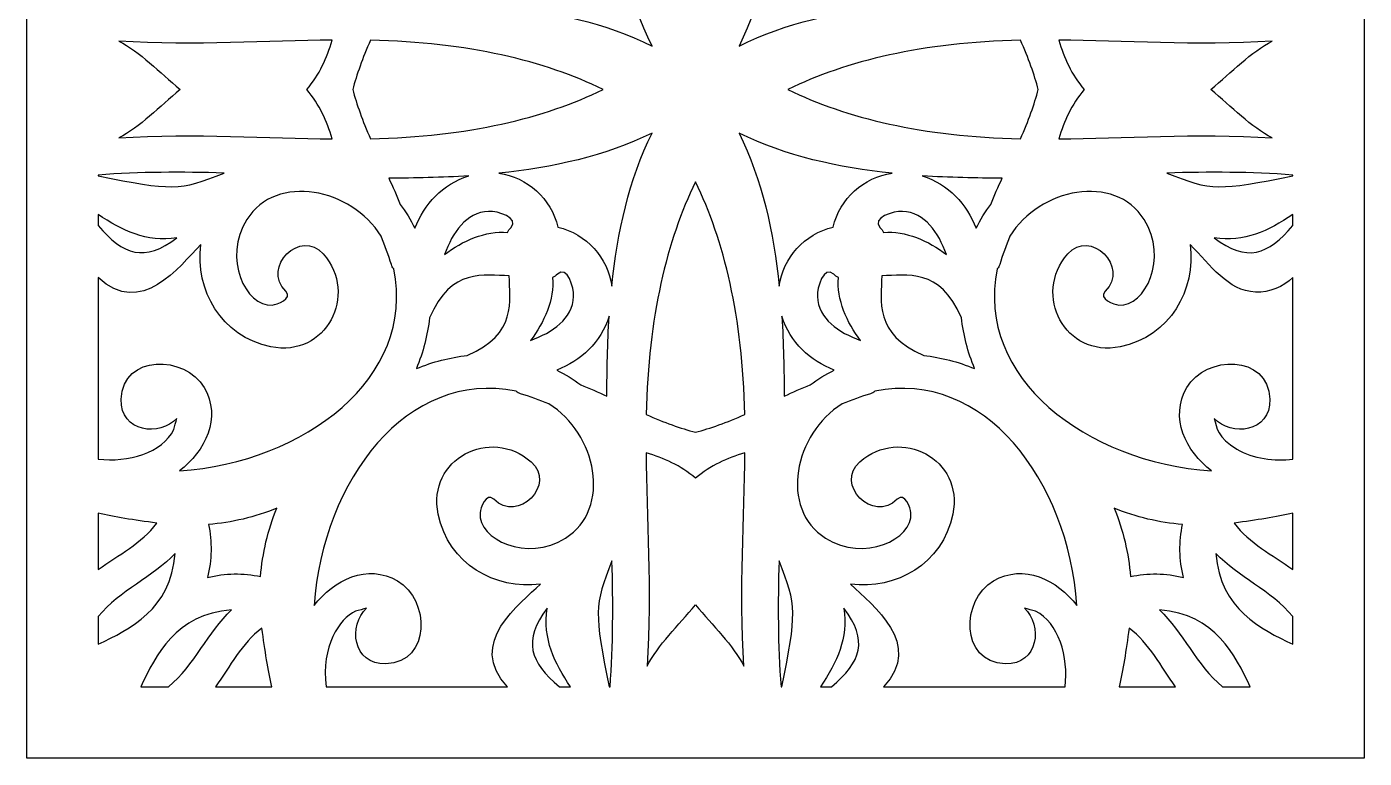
# Model space of a CAD drawing. Header units: millimetres. Extents: x -515 to 516, y -332 to 332.
# Drawn here: x -149.8 to 150.1, y -332.3 to -168.2 of the extents above; entities that cross this region are included whole.
import ezdxf

# ---------------------------------------------------------------- set-up
doc = ezdxf.new("R2010")
doc.units = ezdxf.units.MM
doc.header["$MEASUREMENT"] = 0
doc.layers.add('layer 1', color=7, linetype='Continuous')

msp = doc.modelspace()

# ---------------------------------------------------------------- linework, layer by layer
at = {"layer": 'layer 1'}
for points, knots in [([(-149.8496, -32.3183), (-149.8496, -65.405), (-149.8496, -326.4852), (-149.8496, -332.3167), (-149.8496, -332.3167), (-147.5708, -332.3167), (143.8514, -332.3167), (150.1487, -332.3167), (150.1487, -332.3167), (150.1487, -329.6709), (150.1487, -37.458), (150.1487, -32.3183), (150.1487, -32.3183), (119.2453, -32.3183), (-113.9337, -32.3183), (-149.8496, -32.3183)], [0, 0, 0, 0, 0.2, 0.2, 0.2, 0.2, 0.4, 0.4, 0.4, 0.4, 0.6, 0.6, 0.6, 0.6, 1, 1, 1, 1]), ([(-30.7029, -151.4615), (-24.3106, -149.9622), (-19.5091, -144.5723), (-18.6304, -138.2292), (-18.6304, -138.2292), (-17.375, -150.2166), (-14.7785, -162.1401), (-9.6065, -172.5614), (-9.6065, -172.5614), (-20.0278, -167.3894), (-31.9513, -164.7929), (-43.9387, -163.5375), (-43.9387, -163.5375), (-37.5956, -162.6588), (-32.2057, -157.8573), (-30.7029, -151.4615)], [0, 0, 0, 0, 0.2, 0.2, 0.2, 0.2, 0.4, 0.4, 0.4, 0.4, 0.6, 0.6, 0.6, 0.6, 1, 1, 1, 1]), ([(31.0048, -151.4615), (32.5077, -157.8573), (37.8983, -162.6588), (44.2413, -163.5375), (44.2413, -163.5375), (32.2504, -164.7929), (20.3305, -167.3894), (9.9091, -172.5614), (9.9091, -172.5614), (15.0804, -162.1401), (17.677, -150.2166), (18.9331, -138.2292), (18.9331, -138.2292), (19.8117, -144.5723), (24.6126, -149.9622), (31.0048, -151.4615)], [0, 0, 0, 0, 0.2, 0.2, 0.2, 0.2, 0.4, 0.4, 0.4, 0.4, 0.6, 0.6, 0.6, 0.6, 1, 1, 1, 1]), ([(-87.0587, -182.3192), (-87.0587, -182.3192), (-87.0587, -182.3192), (-87.0587, -182.3192), (-87.0587, -182.3192), (-84.1486, -185.6812), (-82.5643, -189.3821), (-81.3229, -193.3964), (-81.3229, -193.3964), (-95.8289, -193.2621), (-111.7779, -192.0981), (-129.2157, -193.1848), (-129.2157, -193.1848), (-124.4957, -190.7225), (-120.0364, -186.2316), (-115.4576, -182.3192), (-115.4576, -182.3192), (-115.4576, -182.3192), (-115.4541, -182.3192), (-115.4541, -182.3192), (-115.4541, -182.3192), (-115.4541, -182.3192), (-115.4541, -182.3192), (-115.4576, -182.3192), (-115.4576, -182.3192), (-115.4541, -182.3192), (-115.4541, -182.3192), (-115.4541, -182.3192), (-115.4541, -182.3192), (-115.4541, -182.3192), (-115.4576, -182.3192), (-115.4576, -182.3192), (-115.4576, -182.3192), (-120.0364, -178.4033), (-124.4957, -173.9124), (-129.2157, -171.4501), (-129.2157, -171.4501), (-111.7744, -172.5403), (-95.8289, -171.3763), (-81.3229, -171.2421), (-81.3229, -171.2421), (-82.5643, -175.2564), (-84.1486, -178.9572), (-87.0587, -182.3192), (-87.0587, -182.3192), (-87.0587, -182.3192), (-87.0587, -182.3192), (-87.0587, -182.3192), (-87.0587, -182.3192), (-87.0587, -182.3192), (-87.0587, -182.3192), (-87.0587, -182.3192)], [0, 0, 0, 0, 0.07142857, 0.07142857, 0.07142857, 0.07142857, 0.14285714, 0.14285714, 0.14285714, 0.14285714, 0.21428571, 0.21428571, 0.21428571, 0.21428571, 0.28571429, 0.28571429, 0.28571429, 0.28571429, 0.35714286, 0.35714286, 0.35714286, 0.35714286, 0.42857143, 0.42857143, 0.42857143, 0.42857143, 0.5, 0.5, 0.5, 0.5, 0.57142857, 0.57142857, 0.57142857, 0.57142857, 0.64285714, 0.64285714, 0.64285714, 0.64285714, 0.71428571, 0.71428571, 0.71428571, 0.71428571, 0.78571429, 0.78571429, 0.78571429, 0.78571429, 0.85714286, 0.85714286, 0.85714286, 0.85714286, 1, 1, 1, 1]), ([(-20.5747, -182.3192), (-33.6235, -188.6974), (-50.8356, -192.9233), (-72.7432, -193.3577), (-72.7432, -193.3577), (-74.5532, -189.3399), (-75.8473, -185.6672), (-76.7224, -182.3192), (-76.7224, -182.3192), (-75.8473, -178.9678), (-74.5532, -175.2993), (-72.7432, -171.2807), (-72.7432, -171.2807), (-50.8356, -171.7144), (-33.6235, -175.9375), (-20.5747, -182.3192)], [0, 0, 0, 0, 0.2, 0.2, 0.2, 0.2, 0.4, 0.4, 0.4, 0.4, 0.6, 0.6, 0.6, 0.6, 1, 1, 1, 1]), ([(20.8731, -182.3192), (33.9261, -175.9375), (51.1383, -171.7144), (73.0459, -171.2807), (73.0459, -171.2807), (74.8552, -175.2993), (76.1499, -178.9678), (77.0251, -182.3192), (77.0251, -182.3192), (76.1499, -185.6672), (74.8552, -189.3399), (73.0459, -193.3577), (73.0459, -193.3577), (51.1383, -192.9233), (33.9261, -188.6974), (20.8731, -182.3192)], [0, 0, 0, 0, 0.2, 0.2, 0.2, 0.2, 0.4, 0.4, 0.4, 0.4, 0.6, 0.6, 0.6, 0.6, 1, 1, 1, 1]), ([(87.3613, -182.3192), (87.3613, -182.3192), (87.3613, -182.3192), (87.3613, -182.3192), (87.3613, -182.3192), (84.4513, -178.9572), (82.8669, -175.2564), (81.6256, -171.2421), (81.6256, -171.2421), (96.1315, -171.3763), (112.0771, -172.5403), (129.5183, -171.4501), (129.5183, -171.4501), (124.7983, -173.9124), (120.3391, -178.4033), (115.7596, -182.3192), (115.7596, -182.3192), (115.7596, -182.3192), (115.7568, -182.3192), (115.7568, -182.3192), (115.7568, -182.3192), (115.7568, -182.3192), (115.7568, -182.3192), (115.7568, -182.3192), (115.7568, -182.3192), (115.7568, -182.3192), (115.7568, -182.3192), (115.7568, -182.3192), (115.7568, -182.3192), (115.7568, -182.3192), (115.7568, -182.3192), (115.7568, -182.3192), (115.7568, -182.3192), (120.3391, -186.2316), (124.7983, -190.7225), (129.5148, -193.1848), (129.5148, -193.1848), (112.0771, -192.0981), (96.1315, -193.2621), (81.6256, -193.3964), (81.6256, -193.3964), (82.8669, -189.3821), (84.4471, -185.6812), (87.3613, -182.3192), (87.3613, -182.3192), (87.3613, -182.3192), (87.3613, -182.3192), (87.3613, -182.3192), (87.3613, -182.3192), (87.3613, -182.3192), (87.3613, -182.3192), (87.3613, -182.3192)], [0, 0, 0, 0, 0.07142857, 0.07142857, 0.07142857, 0.07142857, 0.14285714, 0.14285714, 0.14285714, 0.14285714, 0.21428571, 0.21428571, 0.21428571, 0.21428571, 0.28571429, 0.28571429, 0.28571429, 0.28571429, 0.35714286, 0.35714286, 0.35714286, 0.35714286, 0.42857143, 0.42857143, 0.42857143, 0.42857143, 0.5, 0.5, 0.5, 0.5, 0.57142857, 0.57142857, 0.57142857, 0.57142857, 0.64285714, 0.64285714, 0.64285714, 0.64285714, 0.71428571, 0.71428571, 0.71428571, 0.71428571, 0.78571429, 0.78571429, 0.78571429, 0.78571429, 0.85714286, 0.85714286, 0.85714286, 0.85714286, 1, 1, 1, 1]), ([(-30.7029, -213.1735), (-32.2057, -206.7805), (-37.5956, -201.9796), (-43.9387, -201.101), (-43.9387, -201.101), (-31.9513, -199.8449), (-20.0278, -197.2448), (-9.6065, -192.077), (-9.6065, -192.077), (-14.7785, -202.4977), (-17.375, -214.4183), (-18.6304, -226.4092), (-18.6304, -226.4092), (-19.5091, -220.0662), (-24.3106, -214.6756), (-30.7029, -213.1735)], [0, 0, 0, 0, 0.2, 0.2, 0.2, 0.2, 0.4, 0.4, 0.4, 0.4, 0.6, 0.6, 0.6, 0.6, 1, 1, 1, 1]), ([(31.0048, -213.1735), (24.6126, -214.6756), (19.8117, -220.0662), (18.9331, -226.4092), (18.9331, -226.4092), (17.677, -214.4183), (15.0804, -202.4977), (9.9091, -192.077), (9.9091, -192.077), (20.3305, -197.2448), (32.2504, -199.8449), (44.2413, -201.101), (44.2413, -201.101), (37.8983, -201.9761), (32.5077, -206.7805), (31.0048, -213.1735)], [0, 0, 0, 0, 0.2, 0.2, 0.2, 0.2, 0.4, 0.4, 0.4, 0.4, 0.6, 0.6, 0.6, 0.6, 1, 1, 1, 1]), ([(-133.8514, -201.496), (-124.464, -200.7657), (-114.9635, -200.7833), (-105.5902, -201.0588), (-105.5902, -201.0588), (-115.5525, -205.1301), (-117.366, -204.9529), (-133.8514, -201.7146), (-133.8514, -201.7146), (-133.8514, -201.7146), (-133.8514, -201.496), (-133.8514, -201.496)], [0, 0, 0, 0, 0.25, 0.25, 0.25, 0.25, 0.5, 0.5, 0.5, 0.5, 1, 1, 1, 1]), ([(-133.8514, -224.4798), (-124.1955, -233.5881), (-115.6657, -222.035), (-110.8009, -217.1175), (-110.8009, -217.1175), (-112.0956, -227.1958), (-106.3557, -237.7479), (-95.095, -240.0267), (-95.095, -240.0267), (-82.7161, -242.5347), (-75.3644, -228.3282), (-83.355, -219.177), (-83.355, -219.177), (-88.3534, -213.4483), (-97.2333, -222.137), (-91.7647, -227.5873), (-91.7647, -227.5873), (-90.0432, -229.3052), (-93.7862, -230.5859), (-94.7844, -230.6534), (-94.7844, -230.6534), (-100.771, -231.0695), (-105.9255, -220.0873), (-100.4962, -211.5012), (-100.4962, -211.5012), (-93.8572, -200.9955), (-76.9522, -204.4946), (-70.3864, -215.2295), (-70.3864, -215.2295), (-69.5084, -217.3291), (-68.7219, -219.4455), (-68.0724, -221.5936), (-68.0724, -221.5936), (-67.9599, -221.9746), (-67.7729, -222.2923), (-67.5361, -222.5643), (-67.5361, -222.5643), (-62.5159, -247.0221), (-87.4544, -265.8851), (-115.5982, -267.8714), (-115.5982, -267.8714), (-109.8554, -263.4897), (-106.0843, -255.9406), (-110.0705, -249.128), (-110.0705, -249.128), (-114.2789, -241.9316), (-128.3019, -241.5506), (-128.6477, -251.7491), (-128.6477, -251.7491), (-128.9057, -259.3342), (-119.9239, -260.17), (-116.1844, -256.1065), (-116.1844, -256.1065), (-116.4101, -256.9317), (-116.6357, -257.7604), (-116.8613, -258.5863), (-116.8613, -258.5863), (-119.3412, -263.7472), (-127.2089, -266.0792), (-133.8514, -265.2078), (-133.8514, -265.2078), (-133.8514, -264.9537), (-133.8514, -268.9224), (-133.8514, -224.4798)], [0, 0, 0, 0, 0.05882353, 0.05882353, 0.05882353, 0.05882353, 0.11764706, 0.11764706, 0.11764706, 0.11764706, 0.17647059, 0.17647059, 0.17647059, 0.17647059, 0.23529412, 0.23529412, 0.23529412, 0.23529412, 0.29411765, 0.29411765, 0.29411765, 0.29411765, 0.35294118, 0.35294118, 0.35294118, 0.35294118, 0.41176471, 0.41176471, 0.41176471, 0.41176471, 0.47058824, 0.47058824, 0.47058824, 0.47058824, 0.52941176, 0.52941176, 0.52941176, 0.52941176, 0.58823529, 0.58823529, 0.58823529, 0.58823529, 0.64705882, 0.64705882, 0.64705882, 0.64705882, 0.70588235, 0.70588235, 0.70588235, 0.70588235, 0.76470588, 0.76470588, 0.76470588, 0.76470588, 0.82352941, 0.82352941, 0.82352941, 0.82352941, 0.88235294, 0.88235294, 0.88235294, 0.88235294, 1, 1, 1, 1]), ([(134.1505, -265.2078), (130.0652, -265.7439), (125.1582, -265.1089), (121.5488, -262.9746), (121.5488, -262.9746), (117.2519, -260.435), (117.0333, -258.1063), (116.4829, -256.1065), (116.4829, -256.1065), (120.2259, -260.17), (129.2077, -259.3342), (128.9504, -251.7491), (128.9504, -251.7491), (128.6046, -241.5506), (114.5815, -241.9316), (110.3732, -249.128), (110.3732, -249.128), (106.387, -255.9406), (110.1581, -263.4897), (115.9009, -267.8714), (115.9009, -267.8714), (87.7564, -265.8851), (62.8185, -247.0221), (67.8387, -222.5643), (67.8387, -222.5643), (68.0714, -222.2923), (68.2584, -221.9746), (68.375, -221.5971), (68.375, -221.5971), (69.0203, -219.4455), (69.8104, -217.3291), (70.689, -215.2295), (70.689, -215.2295), (77.2542, -204.4946), (94.1592, -200.9955), (100.7989, -211.5012), (100.7989, -211.5012), (106.2281, -220.0873), (101.0702, -231.0695), (95.087, -230.6534), (95.087, -230.6534), (94.0889, -230.5859), (90.3459, -229.3052), (92.0673, -227.5873), (92.0673, -227.5873), (97.5317, -222.137), (88.6561, -213.4483), (83.657, -219.177), (83.657, -219.177), (75.6635, -228.3282), (83.0188, -242.5347), (95.3977, -240.0267), (95.3977, -240.0267), (106.6583, -237.7479), (112.3941, -227.1958), (111.1035, -217.1175), (111.1035, -217.1175), (115.7209, -221.7841), (119.4991, -227.4503), (125.7894, -227.7637), (125.7894, -227.7637), (128.9363, -227.9226), (131.8998, -226.6032), (134.1505, -224.4798), (134.1505, -224.4798), (134.1505, -257.856), (134.1505, -264.8939), (134.1505, -265.2078)], [0, 0, 0, 0, 0.05555556, 0.05555556, 0.05555556, 0.05555556, 0.11111111, 0.11111111, 0.11111111, 0.11111111, 0.16666667, 0.16666667, 0.16666667, 0.16666667, 0.22222222, 0.22222222, 0.22222222, 0.22222222, 0.27777778, 0.27777778, 0.27777778, 0.27777778, 0.33333333, 0.33333333, 0.33333333, 0.33333333, 0.38888889, 0.38888889, 0.38888889, 0.38888889, 0.44444444, 0.44444444, 0.44444444, 0.44444444, 0.5, 0.5, 0.5, 0.5, 0.55555556, 0.55555556, 0.55555556, 0.55555556, 0.61111111, 0.61111111, 0.61111111, 0.61111111, 0.66666667, 0.66666667, 0.66666667, 0.66666667, 0.72222222, 0.72222222, 0.72222222, 0.72222222, 0.77777778, 0.77777778, 0.77777778, 0.77777778, 0.83333333, 0.83333333, 0.83333333, 0.83333333, 0.88888889, 0.88888889, 0.88888889, 0.88888889, 1, 1, 1, 1]), ([(134.1505, -201.7146), (117.6082, -204.9642), (115.8271, -205.1188), (105.8929, -201.0588), (105.8929, -201.0588), (115.2662, -200.7833), (124.7667, -200.7657), (134.1505, -201.496), (134.1505, -201.496), (134.1505, -201.496), (134.1505, -201.7146), (134.1505, -201.7146)], [0, 0, 0, 0, 0.25, 0.25, 0.25, 0.25, 0.5, 0.5, 0.5, 0.5, 1, 1, 1, 1]), ([(-50.7084, -201.6724), (-56.6951, -203.5598), (-60.5794, -208.0296), (-62.8231, -213.4448), (-62.8231, -213.4448), (-63.7579, -211.4654), (-64.82, -209.7229), (-66.0796, -208.0752), (-66.0796, -208.0752), (-66.8725, -206.093), (-67.7371, -204.1347), (-68.6368, -202.1877), (-68.6368, -202.1877), (-62.8406, -202.1982), (-56.8012, -202.078), (-50.7084, -201.6724)], [0, 0, 0, 0, 0.2, 0.2, 0.2, 0.2, 0.4, 0.4, 0.4, 0.4, 0.6, 0.6, 0.6, 0.6, 1, 1, 1, 1]), ([(11.1898, -255.2138), (7.1713, -257.0231), (3.4993, -258.3178), (0.1513, -259.193), (0.1513, -259.193), (-3.2001, -258.3178), (-6.8693, -257.0231), (-10.8872, -255.2138), (-10.8872, -255.2138), (-10.4535, -233.3027), (-6.2304, -216.094), (0.1513, -203.0417), (0.1513, -203.0417), (6.533, -216.094), (10.7561, -233.3062), (11.1898, -255.2138)], [0, 0, 0, 0, 0.2, 0.2, 0.2, 0.2, 0.4, 0.4, 0.4, 0.4, 0.6, 0.6, 0.6, 0.6, 1, 1, 1, 1]), ([(51.0111, -201.6724), (57.1039, -202.078), (63.1433, -202.1982), (68.9395, -202.1877), (68.9395, -202.1877), (68.0398, -204.1347), (67.1752, -206.093), (66.3816, -208.0752), (66.3816, -208.0752), (65.122, -209.7264), (64.0606, -211.4654), (63.1257, -213.4448), (63.1257, -213.4448), (60.882, -208.0331), (56.9977, -203.5598), (51.0111, -201.6724)], [0, 0, 0, 0, 0.2, 0.2, 0.2, 0.2, 0.4, 0.4, 0.4, 0.4, 0.6, 0.6, 0.6, 0.6, 1, 1, 1, 1]), ([(-42.0268, -214.3691), (-46.9373, -213.9741), (-52.1655, -216.2564), (-56.1377, -219.3359), (-56.1377, -219.3359), (-54.3108, -214.3656), (-51.372, -209.9063), (-46.2815, -209.6526), (-46.2815, -209.6526), (-44.2845, -209.55), (-39.2573, -211.0703), (-41.2683, -213.3105), (-41.2683, -213.3105), (-41.572, -213.6458), (-41.8222, -214.0022), (-42.0268, -214.3691)], [0, 0, 0, 0, 0.2, 0.2, 0.2, 0.2, 0.4, 0.4, 0.4, 0.4, 0.6, 0.6, 0.6, 0.6, 1, 1, 1, 1]), ([(46.5841, -209.6491), (51.6739, -209.9063), (54.6128, -214.3656), (56.4403, -219.3359), (56.4403, -219.3359), (52.4682, -216.2564), (47.24, -213.9741), (42.3294, -214.3691), (42.3294, -214.3691), (42.1249, -214.0022), (41.8704, -213.6458), (41.571, -213.3105), (41.571, -213.3105), (39.56, -211.0703), (44.5872, -209.55), (46.5841, -209.6491)], [0, 0, 0, 0, 0.2, 0.2, 0.2, 0.2, 0.4, 0.4, 0.4, 0.4, 0.6, 0.6, 0.6, 0.6, 1, 1, 1, 1]), ([(-133.8514, -210.333), (-128.3905, -213.9811), (-123.0842, -216.6233), (-116.1669, -215.5753), (-116.1669, -215.5753), (-123.4757, -221.1248), (-128.193, -219.4877), (-133.8514, -212.8417), (-133.8514, -212.8417), (-133.8514, -212.8417), (-133.8514, -210.333), (-133.8514, -210.333)], [0, 0, 0, 0, 0.25, 0.25, 0.25, 0.25, 0.5, 0.5, 0.5, 0.5, 1, 1, 1, 1]), ([(134.1505, -212.8452), (128.5272, -219.449), (123.8142, -221.1564), (116.4688, -215.5753), (116.4688, -215.5753), (123.2779, -216.6093), (128.5483, -214.076), (134.1505, -210.3365), (134.1505, -210.3365), (134.1505, -210.3365), (134.1505, -212.8452), (134.1505, -212.8452)], [0, 0, 0, 0, 0.25, 0.25, 0.25, 0.25, 0.5, 0.5, 0.5, 0.5, 1, 1, 1, 1]), ([(-31.9021, -224.4973), (-31.5316, -224.2928), (-31.1788, -224.0383), (-30.84, -223.7389), (-30.84, -223.7389), (-28.5998, -221.7279), (-27.0794, -226.7551), (-27.182, -228.7513), (-27.182, -228.7513), (-27.4393, -233.8425), (-31.895, -236.7814), (-36.866, -238.6082), (-36.866, -238.6082), (-33.7859, -234.6361), (-31.5035, -229.4079), (-31.9021, -224.4973)], [0, 0, 0, 0, 0.2, 0.2, 0.2, 0.2, 0.4, 0.4, 0.4, 0.4, 0.6, 0.6, 0.6, 0.6, 1, 1, 1, 1]), ([(27.4847, -228.7513), (27.3821, -226.7551), (28.9024, -221.7279), (31.1426, -223.7389), (31.1426, -223.7389), (31.4779, -224.0418), (31.8343, -224.2928), (32.2012, -224.4973), (32.2012, -224.4973), (31.8062, -229.4079), (34.0885, -234.6361), (37.168, -238.6082), (37.168, -238.6082), (32.1977, -236.7814), (27.7384, -233.8425), (27.4847, -228.7513)], [0, 0, 0, 0, 0.2, 0.2, 0.2, 0.2, 0.4, 0.4, 0.4, 0.4, 0.6, 0.6, 0.6, 0.6, 1, 1, 1, 1]), ([(-59.4997, -233.5143), (-54.6559, -222.2501), (-47.1489, -223.9856), (-41.6212, -224.0917), (-41.6212, -224.0917), (-41.5186, -229.6194), (-39.7796, -237.1265), (-51.0437, -241.9667), (-51.0437, -241.9667), (-54.9385, -242.411), (-58.7694, -243.4063), (-62.4456, -244.9162), (-62.4456, -244.9162), (-60.9357, -241.2364), (-59.9411, -237.4091), (-59.4997, -233.5143)], [0, 0, 0, 0, 0.2, 0.2, 0.2, 0.2, 0.4, 0.4, 0.4, 0.4, 0.6, 0.6, 0.6, 0.6, 1, 1, 1, 1]), ([(41.9238, -224.0917), (47.4656, -223.9856), (54.9621, -222.2536), (59.7988, -233.5107), (59.7988, -233.5107), (60.2431, -237.4091), (61.2384, -241.2364), (62.7483, -244.9162), (62.7483, -244.9162), (59.0685, -243.4063), (55.2412, -242.411), (51.3428, -241.9667), (51.3428, -241.9667), (40.0893, -237.13), (41.8212, -229.6265), (41.9238, -224.0917)], [0, 0, 0, 0, 0.2, 0.2, 0.2, 0.2, 0.4, 0.4, 0.4, 0.4, 0.6, 0.6, 0.6, 0.6, 1, 1, 1, 1]), ([(-19.2054, -233.179), (-19.6082, -239.2718), (-19.7277, -245.3112), (-19.7171, -251.1074), (-19.7171, -251.1074), (-21.6642, -250.2077), (-23.6225, -249.3431), (-25.6047, -248.5495), (-25.6047, -248.5495), (-27.2558, -247.2899), (-28.9983, -246.2285), (-30.9777, -245.2936), (-30.9777, -245.2936), (-25.5625, -243.0499), (-21.0899, -239.1656), (-19.2054, -233.179)], [0, 0, 0, 0, 0.2, 0.2, 0.2, 0.2, 0.4, 0.4, 0.4, 0.4, 0.6, 0.6, 0.6, 0.6, 1, 1, 1, 1]), ([(31.2769, -245.2936), (29.2975, -246.2285), (27.5585, -247.2899), (25.9038, -248.5495), (25.9038, -248.5495), (23.9251, -249.3431), (21.9668, -250.2077), (20.0198, -251.1074), (20.0198, -251.1074), (20.0303, -245.3112), (19.9101, -239.2718), (19.5045, -233.179), (19.5045, -233.179), (21.3919, -239.1656), (25.8652, -243.0499), (31.2769, -245.2936)], [0, 0, 0, 0, 0.2, 0.2, 0.2, 0.2, 0.4, 0.4, 0.4, 0.4, 0.6, 0.6, 0.6, 0.6, 1, 1, 1, 1]), ([(-82.6915, -316.3181), (-83.8344, -307.1212), (-79.7702, -301.0852), (-76.1193, -299.3318), (-76.1193, -299.3318), (-75.2899, -299.1061), (-74.4646, -298.8804), (-73.6359, -298.6511), (-73.6359, -298.6511), (-77.703, -302.3941), (-76.8672, -311.3721), (-69.2793, -311.1182), (-69.2793, -311.1182), (-59.0801, -310.7725), (-59.4646, -296.7497), (-66.6609, -292.5374), (-66.6609, -292.5374), (-73.47, -288.5545), (-81.0193, -292.3257), (-85.4005, -298.069), (-85.4005, -298.069), (-83.4148, -269.9243), (-64.5515, -244.9864), (-40.0938, -250.0066), (-40.0938, -250.0066), (-39.8253, -250.2393), (-39.5047, -250.4263), (-39.1273, -250.5429), (-39.1273, -250.5429), (-36.9785, -251.1882), (-34.8585, -251.979), (-32.7596, -252.8569), (-32.7596, -252.8569), (-22.0248, -259.4221), (-18.525, -276.3274), (-29.0307, -282.9666), (-29.0307, -282.9666), (-37.6167, -288.3958), (-48.599, -283.2382), (-48.1864, -277.2552), (-48.1864, -277.2552), (-48.1161, -276.2569), (-46.8354, -272.5139), (-45.1175, -274.2354), (-45.1175, -274.2354), (-39.6699, -279.6997), (-30.9812, -270.8241), (-36.7071, -265.8253), (-36.7071, -265.8253), (-45.8583, -257.8314), (-60.0641, -265.1866), (-57.5597, -277.5655), (-57.5597, -277.5655), (-55.2773, -288.8263), (-44.7259, -294.566), (-34.6469, -293.2711), (-34.6469, -293.2711), (-39.0282, -297.5998), (-51.3579, -306.4087), (-42.0127, -316.3181), (-42.0127, -316.3181), (-75.3257, -316.3181), (-82.3808, -316.3181), (-82.6915, -316.3181)], [0, 0, 0, 0, 0.05882353, 0.05882353, 0.05882353, 0.05882353, 0.11764706, 0.11764706, 0.11764706, 0.11764706, 0.17647059, 0.17647059, 0.17647059, 0.17647059, 0.23529412, 0.23529412, 0.23529412, 0.23529412, 0.29411765, 0.29411765, 0.29411765, 0.29411765, 0.35294118, 0.35294118, 0.35294118, 0.35294118, 0.41176471, 0.41176471, 0.41176471, 0.41176471, 0.47058824, 0.47058824, 0.47058824, 0.47058824, 0.52941176, 0.52941176, 0.52941176, 0.52941176, 0.58823529, 0.58823529, 0.58823529, 0.58823529, 0.64705882, 0.64705882, 0.64705882, 0.64705882, 0.70588235, 0.70588235, 0.70588235, 0.70588235, 0.76470588, 0.76470588, 0.76470588, 0.76470588, 0.82352941, 0.82352941, 0.82352941, 0.82352941, 0.88235294, 0.88235294, 0.88235294, 0.88235294, 1, 1, 1, 1]), ([(42.3154, -316.3181), (51.4272, -306.6519), (39.8524, -298.1149), (34.9489, -293.2711), (34.9489, -293.2711), (45.0279, -294.566), (55.58, -288.8263), (57.8588, -277.5655), (57.8588, -277.5655), (60.3668, -265.1866), (46.1603, -257.8314), (37.0098, -265.8217), (37.0098, -265.8217), (31.2804, -270.8241), (39.9691, -279.6997), (45.4194, -274.2354), (45.4194, -274.2354), (47.138, -272.5139), (48.418, -276.2569), (48.4855, -277.2552), (48.4855, -277.2552), (48.9016, -283.2382), (37.9159, -288.3958), (29.3326, -282.9666), (29.3326, -282.9666), (18.8269, -276.3274), (22.3267, -259.4221), (33.0623, -252.8569), (33.0623, -252.8569), (35.1605, -251.979), (37.2776, -251.1882), (39.4299, -250.5429), (39.4299, -250.5429), (39.8032, -250.4263), (40.1244, -250.2393), (40.3964, -250.0066), (40.3964, -250.0066), (64.8542, -244.9864), (83.7175, -269.9243), (85.7032, -298.069), (85.7032, -298.069), (81.3219, -292.3257), (73.7727, -288.5545), (66.9636, -292.5374), (66.9636, -292.5374), (59.7672, -296.7497), (59.3827, -310.7725), (69.5812, -311.1182), (69.5812, -311.1182), (77.1656, -311.3721), (78.0021, -302.3941), (73.9379, -298.6511), (73.9379, -298.6511), (74.7638, -298.8804), (75.5925, -299.1061), (76.4184, -299.3318), (76.4184, -299.3318), (81.5581, -301.7977), (83.915, -309.6366), (83.0398, -316.3181), (83.0398, -316.3181), (82.7362, -316.3181), (75.6136, -316.3181), (42.3154, -316.3181)], [0, 0, 0, 0, 0.05882353, 0.05882353, 0.05882353, 0.05882353, 0.11764706, 0.11764706, 0.11764706, 0.11764706, 0.17647059, 0.17647059, 0.17647059, 0.17647059, 0.23529412, 0.23529412, 0.23529412, 0.23529412, 0.29411765, 0.29411765, 0.29411765, 0.29411765, 0.35294118, 0.35294118, 0.35294118, 0.35294118, 0.41176471, 0.41176471, 0.41176471, 0.41176471, 0.47058824, 0.47058824, 0.47058824, 0.47058824, 0.52941176, 0.52941176, 0.52941176, 0.52941176, 0.58823529, 0.58823529, 0.58823529, 0.58823529, 0.64705882, 0.64705882, 0.64705882, 0.64705882, 0.70588235, 0.70588235, 0.70588235, 0.70588235, 0.76470588, 0.76470588, 0.76470588, 0.76470588, 0.82352941, 0.82352941, 0.82352941, 0.82352941, 0.88235294, 0.88235294, 0.88235294, 0.88235294, 1, 1, 1, 1]), ([(11.0169, -311.6827), (8.5581, -306.9661), (4.0637, -302.507), (0.1513, -297.9279), (0.1513, -297.9279), (0.1513, -297.9279), (0.1513, -297.9243), (0.1513, -297.9243), (0.1513, -297.9243), (0.1513, -297.9243), (0.1513, -297.9243), (0.1513, -297.9243), (0.1513, -297.9243), (0.1513, -297.9243), (0.1513, -297.9243), (0.1513, -297.9243), (0.1513, -297.9243), (0.1513, -297.9243), (0.1513, -297.9279), (0.1513, -297.9279), (0.1513, -297.9279), (-3.7646, -302.507), (-8.2555, -306.9661), (-10.7178, -311.6827), (-10.7178, -311.6827), (-9.6276, -294.245), (-10.7923, -278.2994), (-10.9258, -263.7931), (-10.9258, -263.7931), (-6.9115, -265.035), (-3.2142, -266.6155), (0.1513, -269.5292), (0.1513, -269.5292), (0.1513, -269.5292), (0.1513, -269.5292), (0.1513, -269.5292), (0.1513, -269.5292), (0.1513, -269.5292), (0.1513, -269.5292), (0.1513, -269.5292), (0.1513, -269.5292), (0.1513, -269.5292), (0.1513, -269.5292), (0.1513, -269.5292), (0.1513, -269.5292), (0.1513, -269.5292), (0.1513, -269.5292), (0.1513, -269.5292), (0.1513, -269.5292), (3.5133, -266.6155), (7.2142, -265.035), (11.2285, -263.7931), (11.2285, -263.7931), (11.0942, -278.2994), (9.9302, -294.245), (11.0169, -311.6827)], [0, 0, 0, 0, 0.06666667, 0.06666667, 0.06666667, 0.06666667, 0.13333333, 0.13333333, 0.13333333, 0.13333333, 0.2, 0.2, 0.2, 0.2, 0.26666667, 0.26666667, 0.26666667, 0.26666667, 0.33333333, 0.33333333, 0.33333333, 0.33333333, 0.4, 0.4, 0.4, 0.4, 0.46666667, 0.46666667, 0.46666667, 0.46666667, 0.53333333, 0.53333333, 0.53333333, 0.53333333, 0.6, 0.6, 0.6, 0.6, 0.66666667, 0.66666667, 0.66666667, 0.66666667, 0.73333333, 0.73333333, 0.73333333, 0.73333333, 0.8, 0.8, 0.8, 0.8, 0.86666667, 0.86666667, 0.86666667, 0.86666667, 1, 1, 1, 1]), ([(-133.8514, -277.3505), (-130.1822, -278.1371), (-125.8396, -278.9274), (-120.6817, -279.5657), (-120.6817, -279.5657), (-124.1533, -284.1767), (-129.1489, -286.6742), (-133.8514, -289.9658), (-133.8514, -289.9658), (-133.8514, -289.9658), (-133.8514, -277.3505), (-133.8514, -277.3505)], [0, 0, 0, 0, 0.25, 0.25, 0.25, 0.25, 0.5, 0.5, 0.5, 0.5, 1, 1, 1, 1]), ([(-109.1076, -279.8656), (-103.8301, -279.46), (-98.6932, -278.2711), (-93.7405, -276.211), (-93.7405, -276.211), (-95.8008, -281.1605), (-96.9894, -286.2969), (-97.3957, -291.5778), (-97.3957, -291.5778), (-101.2863, -290.6819), (-105.3892, -290.8123), (-109.3051, -291.7755), (-109.3051, -291.7755), (-108.3456, -287.8595), (-108.2113, -283.7532), (-109.1076, -279.8656)], [0, 0, 0, 0, 0.2, 0.2, 0.2, 0.2, 0.4, 0.4, 0.4, 0.4, 0.6, 0.6, 0.6, 0.6, 1, 1, 1, 1]), ([(109.6077, -291.7755), (105.6918, -290.8159), (101.5889, -290.6819), (97.6976, -291.5778), (97.6976, -291.5778), (97.292, -286.2969), (96.1027, -281.1605), (94.0432, -276.211), (94.0432, -276.211), (98.9959, -278.2711), (104.1285, -279.46), (109.4102, -279.8656), (109.4102, -279.8656), (108.514, -283.7532), (108.6476, -287.8595), (109.6077, -291.7755)], [0, 0, 0, 0, 0.2, 0.2, 0.2, 0.2, 0.4, 0.4, 0.4, 0.4, 0.6, 0.6, 0.6, 0.6, 1, 1, 1, 1]), ([(134.1505, -289.9658), (129.4474, -286.6742), (124.456, -284.1767), (120.9843, -279.5657), (120.9843, -279.5657), (126.0045, -278.9449), (130.3822, -278.1371), (134.1505, -277.3222), (134.1505, -277.3222), (134.1505, -277.3222), (134.1505, -289.9658), (134.1505, -289.9658)], [0, 0, 0, 0, 0.25, 0.25, 0.25, 0.25, 0.5, 0.5, 0.5, 0.5, 1, 1, 1, 1]), ([(-133.8514, -300.5103), (-128.8909, -294.6646), (-121.6067, -291.6695), (-116.5471, -286.3815), (-116.5471, -286.3815), (-117.5284, -298.9861), (-126.6901, -303.3183), (-133.8514, -306.7544), (-133.8514, -306.7544), (-133.8514, -306.7544), (-133.8514, -300.5103), (-133.8514, -300.5103)], [0, 0, 0, 0, 0.25, 0.25, 0.25, 0.25, 0.5, 0.5, 0.5, 0.5, 1, 1, 1, 1]), ([(134.1505, -306.7544), (126.9921, -303.3183), (117.8304, -298.9828), (116.8498, -286.3815), (116.8498, -286.3815), (121.9086, -291.6695), (129.1901, -294.6613), (134.1505, -300.5103), (134.1505, -300.5103), (134.1505, -300.5103), (134.1505, -306.7544), (134.1505, -306.7544)], [0, 0, 0, 0, 0.25, 0.25, 0.25, 0.25, 0.5, 0.5, 0.5, 0.5, 1, 1, 1, 1]), ([(-19.2448, -316.3181), (-22.4971, -299.7763), (-22.649, -297.9949), (-18.5882, -288.0608), (-18.5882, -288.0608), (-18.3169, -297.4339), (-18.2958, -306.9306), (-19.0262, -316.3181), (-19.0262, -316.3181), (-19.0262, -316.3181), (-19.2448, -316.3181), (-19.2448, -316.3181)], [0, 0, 0, 0, 0.25, 0.25, 0.25, 0.25, 0.5, 0.5, 0.5, 0.5, 1, 1, 1, 1]), ([(19.3281, -316.3181), (18.5978, -306.9306), (18.6154, -297.4339), (18.8909, -288.0608), (18.8909, -288.0608), (22.9615, -298.0196), (22.7857, -299.8293), (19.5467, -316.3181), (19.5467, -316.3181), (19.5467, -316.3181), (19.3281, -316.3181), (19.3281, -316.3181)], [0, 0, 0, 0, 0.25, 0.25, 0.25, 0.25, 0.5, 0.5, 0.5, 0.5, 1, 1, 1, 1]), ([(-124.2841, -316.3181), (-120.8476, -309.1569), (-116.5155, -299.9988), (-103.9109, -299.0179), (-103.9109, -299.0179), (-109.1996, -304.0767), (-112.194, -311.3545), (-118.0394, -316.3181), (-118.0394, -316.3181), (-118.0394, -316.3181), (-124.2841, -316.3181), (-124.2841, -316.3181)], [0, 0, 0, 0, 0.25, 0.25, 0.25, 0.25, 0.5, 0.5, 0.5, 0.5, 1, 1, 1, 1]), ([(-30.3746, -316.3181), (-36.9785, -310.6983), (-38.6858, -305.9853), (-33.1082, -298.6369), (-33.1082, -298.6369), (-34.1598, -305.622), (-31.4438, -310.9559), (-27.8667, -316.3181), (-27.8667, -316.3181), (-27.8667, -316.3181), (-30.3746, -316.3181), (-30.3746, -316.3181)], [0, 0, 0, 0, 0.25, 0.25, 0.25, 0.25, 0.5, 0.5, 0.5, 0.5, 1, 1, 1, 1]), ([(28.1686, -316.3181), (31.9327, -310.6736), (34.4343, -305.4455), (33.4074, -298.6369), (33.4074, -298.6369), (38.9463, -305.929), (37.3374, -310.6492), (30.6773, -316.3181), (30.6773, -316.3181), (30.6773, -316.3181), (28.1686, -316.3181), (28.1686, -316.3181)], [0, 0, 0, 0, 0.25, 0.25, 0.25, 0.25, 0.5, 0.5, 0.5, 0.5, 1, 1, 1, 1]), ([(118.3386, -316.3181), (112.4932, -311.3581), (109.5016, -304.0767), (104.2136, -299.0179), (104.2136, -299.0179), (116.8147, -299.9988), (121.1502, -309.1569), (124.5867, -316.3181), (124.5867, -316.3181), (124.5867, -316.3181), (118.3386, -316.3181), (118.3386, -316.3181)], [0, 0, 0, 0, 0.25, 0.25, 0.25, 0.25, 0.5, 0.5, 0.5, 0.5, 1, 1, 1, 1]), ([(-107.4951, -316.3181), (-104.2041, -311.6157), (-101.7059, -306.6239), (-97.0955, -303.1525), (-97.0955, -303.1525), (-96.4742, -308.1761), (-95.6665, -312.5506), (-94.8518, -316.3181), (-94.8518, -316.3181), (-94.8518, -316.3181), (-107.4951, -316.3181), (-107.4951, -316.3181)], [0, 0, 0, 0, 0.25, 0.25, 0.25, 0.25, 0.5, 0.5, 0.5, 0.5, 1, 1, 1, 1]), ([(95.1615, -316.3181), (95.9692, -312.5786), (96.7698, -308.208), (97.3947, -303.1525), (97.3947, -303.1525), (102.0086, -306.6239), (104.5067, -311.6157), (107.7977, -316.3181), (107.7977, -316.3181), (107.7977, -316.3181), (95.1615, -316.3181), (95.1615, -316.3181)], [0, 0, 0, 0, 0.25, 0.25, 0.25, 0.25, 0.5, 0.5, 0.5, 0.5, 1, 1, 1, 1])]:
    msp.add_open_spline(points, degree=3, knots=knots, dxfattribs=at)

doc.saveas('drawing.dxf')
